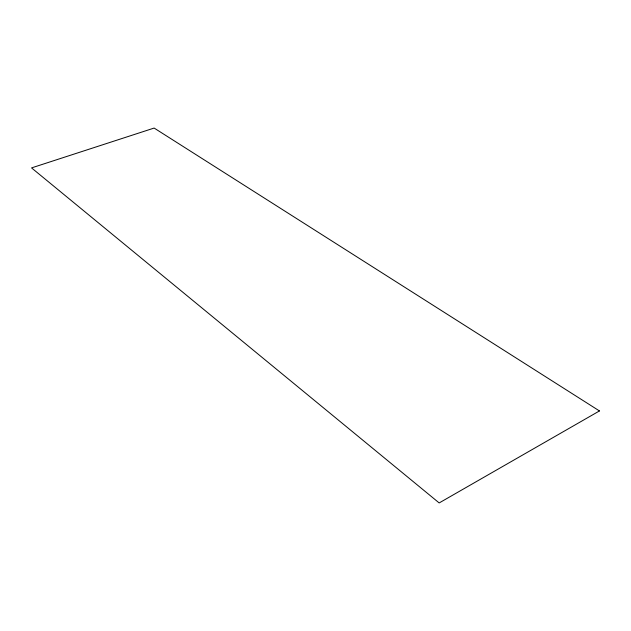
<?xml version="1.0" encoding="UTF-8"?>
<svg xmlns="http://www.w3.org/2000/svg" width="631" height="631" viewBox="0 0 631 631"><rect width="100%" height="100%" fill="white"/><g stroke="black" fill="none" stroke-linecap="round" stroke-linejoin="round"><path stroke-width="0.95" d="M599.45 410.939L439.176 502.939L31.55 167.901L154.138 128.061L599.45 410.939"/></g></svg>
